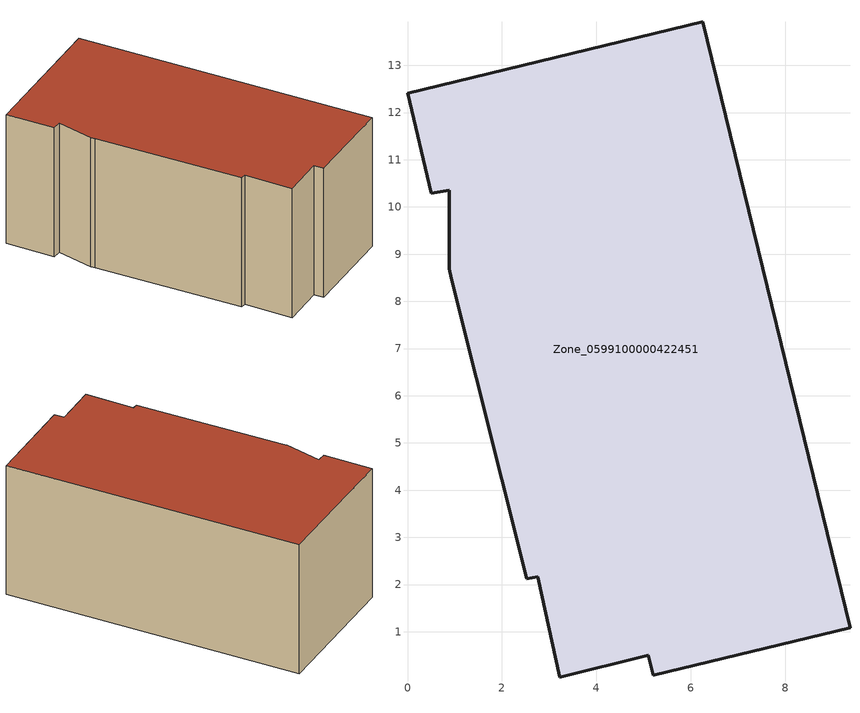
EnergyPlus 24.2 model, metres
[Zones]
Zone_0599100000422451
 floor ground (C_G): 2.76,2.17 2.53,2.12 0.93,8.49 0.88,8.69 0.89,10.36 0.5,10.29 0,12.41 6.25,13.92 9.38,1.09 5.2,0.08 5.1,0.5 3.22,0.04 z0
 wall outside (C_F): 0,12.41 0.5,10.29 0.89,10.36 0.88,8.69 0.93,8.49 2.53,2.12 2.76,2.17 3.22,0.04 5.1,0.5 5.2,0.08 9.38,1.09 6.25,13.92 0,12.41 z0:6.12
 roof outside (C_R): 2.53,2.12 2.76,2.17 3.22,0.04 5.1,0.5 5.2,0.08 9.38,1.09 6.25,13.92 0,12.41 0.5,10.29 0.89,10.36 0.88,8.69 0.93,8.49 z6.12
[BUILDING]
Pand.0599100000422451: North Axis=0; Terrain=City; Loads Convergence Tolerance Value=0.04; Temperature Convergence Tolerance Value=0.4; Solar Distribution=FullExterior; Maximum Number of Warmup Days=25; Minimum Number of Warmup Days=1
[Site:Location]
Rotterdam.The.Hague.AP_ZH_NLD Design_Conditions: Latitude=51.96; Longitude=4.45; Time Zone=1; Elevation=-4.5
[SITE:GROUNDTEMPERATURE:BUILDINGSURFACE]
18, 18, 18, 18, 18, 18, 18, 18, 18, 18, 18, 18
[MATERIAL] Thermal Absorptance=0.9; Solar Absorptance=0.7; Visible Absorptance=0.7
Name | Roughness | Thickness | Conductivity | Density | Specific Heat
G.TC.2006-2014 | MediumSmooth | 0.15 | 0.06 | 540 | 1210
F.TC.2006-2014 | Rough | 0.3 | 0.12 | 1920 | 840
R.TC.2006-2014 | MediumRough | 0.2 | 0.08 | 1500 | 1000
[CONSTRUCTION]
C_G: G.TC.2006-2014
C_F: F.TC.2006-2014
C_R: R.TC.2006-2014
[ZONE]
Zone_0599100000422451: Type=1; Multiplier=1; Ceiling Height=Autocalculate; Volume=Autocalculate; Floor Area=autocalculate; Part of Total Floor Area=Yes
[ZONEINFILTRATION:DESIGNFLOWRATE]
Infil_Zone_0599100000422451: Zone or ZoneList or Space or SpaceList=Zone_0599100000422451; Schedule=AlwaysOn; Design Flow Rate Calculation Method=Flow/Area; Flow Rate per Floor Area=0.0015; Constant Term Coefficient=1; Temperature Term Coefficient=0; Velocity Term Coefficient=0; Velocity Squared Term Coefficient=0
[HVACTEMPLATE:ZONE:IDEALLOADSAIRSYSTEM]
Zone_0599100000422451: Maximum Heating Supply Air Temperature=50; Minimum Cooling Supply Air Temperature=13; Maximum Heating Supply Air Humidity Ratio=0.0156; Minimum Cooling Supply Air Humidity Ratio=0.0077; Heating Limit=NoLimit; Cooling Limit=NoLimit; Dehumidification Control Type=ConstantSensibleHeatRatio; Cooling Sensible Heat Ratio=0.7; Dehumidification Setpoint=60; Humidification Control Type=None; Humidification Setpoint=30; Outdoor Air Method=None; Outdoor Air Flow Rate per Person=0.00944; Outdoor Air Flow Rate per Zone Floor Area=0; Outdoor Air Flow Rate per Zone=0; Demand Controlled Ventilation Type=None; Outdoor Air Economizer Type=NoEconomizer; Heat Recovery Type=None; Sensible Heat Recovery Effectiveness=0.7; Latent Heat Recovery Effectiveness=0.65
[ZONECONTROL:THERMOSTAT]
ThermostatControl_Zone_0599100000422451: Zone or ZoneList=Zone_0599100000422451; Control Type Schedule=DualSetpointControlType; Control 1=Thermostat_Zone_0599100000422451; Temperature Difference Between Cutout And Setpoint=0
[THERMOSTATSETPOINT:DUALSETPOINT]
Thermostat_Zone_0599100000422451: Heating Setpoint Temperature Schedule=HeatingSetpoint_Zone_0599100000422451; Cooling Setpoint Temperature Schedule=CoolingSetpoint_Zone_0599100000422451
[SCHEDULE:COMPACT]
HeatingSetpoint_Zone_0599100000422451: Through: 12/31, For: AllDays, Until: 24:00, 21
CoolingSetpoint_Zone_0599100000422451: Through: 12/31, For: AllDays, Until: 24:00, 24
DualSetpointControlType: Through: 12/31, For: AllDays, Until: 24:00, 4
AlwaysOn: Through: 12/31, For: AllDays, Until: 24:00, 1
